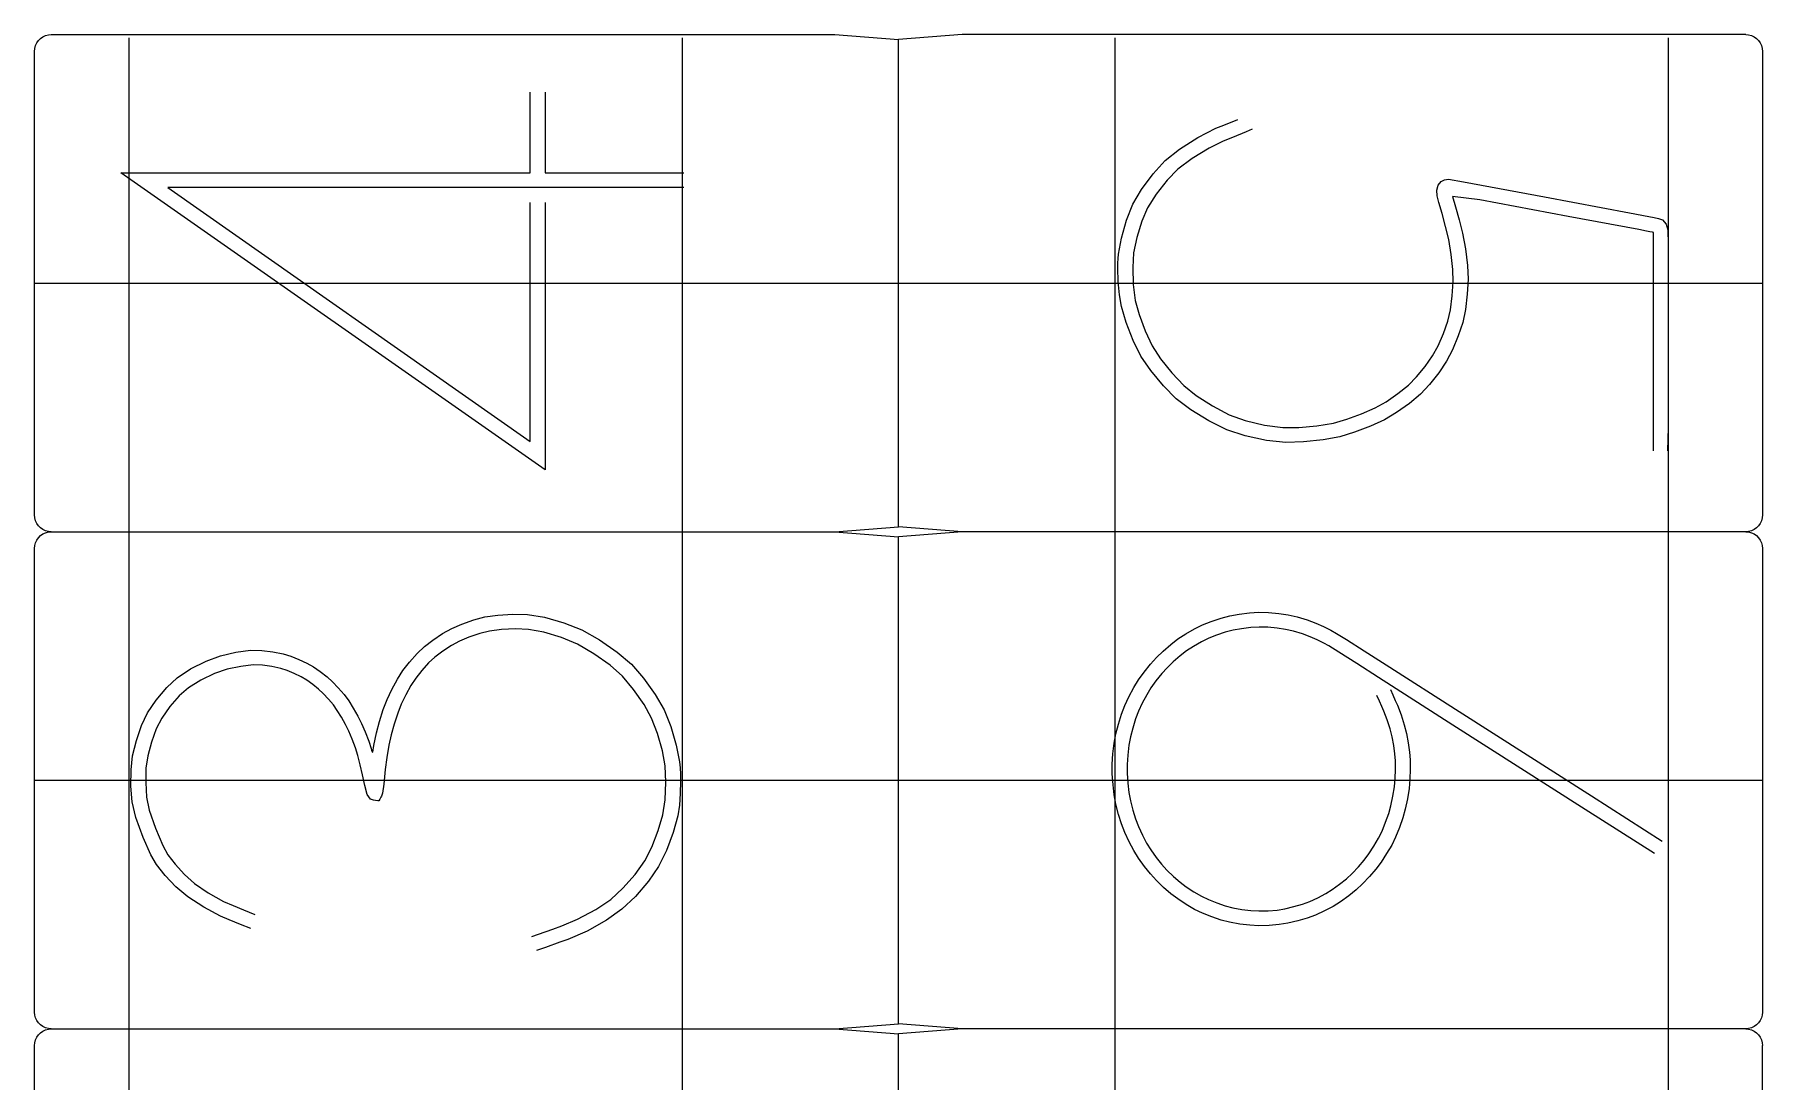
# Model space of a CAD drawing. Extents: x 0 to 206, y 0 to 297.
# Drawn here: x 0.1 to 206.3, y 171.8 to 296.7 of the extents above; entities that cross this region are included whole.
import ezdxf

# ---------------------------------------------------------------- set-up
doc = ezdxf.new("R2010")
doc.units = 0
for name, color, linetype in [('20', 30, 'CONTINUOUS'), ('46', 140, 'CONTINUOUS'), ('51', 53, 'CONTINUOUS')]:
    doc.layers.add(name, color=color, linetype=linetype)

msp = doc.modelspace()

# ---------------------------------------------------------------- linework, layer by layer
at = {"layer": '20'}
for p, q in [((0.0554, 294.6502), (0.0859, 295.0007)), ((0.0859, 295.0007), (0.1753, 295.336)), ((0.1753, 295.336), (0.3228, 295.6535)), ((0.3228, 295.6535), (0.5225, 295.9379)), ((0.5225, 295.9379), (0.7691, 296.1843)), ((0.7691, 296.1843), (1.0544, 296.3824)), ((1.0544, 296.3824), (1.3714, 296.5298)), ((1.3714, 296.5298), (1.7074, 296.6237)), ((1.7074, 296.6237), (2.0549, 296.6517)), ((2.0549, 296.6517), (95.5548, 296.6517)), ((95.5548, 296.6517), (103.1547, 296.0522)), ((110.7547, 296.6517), (103.1547, 296.0522)), ((103.1547, 237.9523), (103.1547, 296.0522)), ((204.2544, 296.6517), (110.7547, 296.6517)), ((204.2544, 296.6517), (204.6016, 296.6237)), ((204.6016, 296.6237), (204.9391, 296.5298)), ((204.9391, 296.5298), (205.2549, 296.3824)), ((205.2549, 296.3824), (205.5401, 296.1843)), ((205.5401, 296.1843), (205.787, 295.9379)), ((205.787, 295.9379), (205.9866, 295.6535)), ((205.9866, 295.6535), (206.1339, 295.336)), ((206.1339, 295.336), (206.2251, 295.0007)), ((206.2251, 295.0007), (206.2554, 294.6502)), ((0.0554, 239.3518), (0.0554, 294.6502)), ((206.2554, 294.6502), (206.2554, 239.3518)), ((0.0859, 239.0038), (0.0554, 239.3518)), ((206.2554, 239.3518), (206.2251, 239.0038)), ((0.1753, 238.6686), (0.0859, 239.0038)), ((0.3228, 238.3511), (0.1753, 238.6686)), ((0.5225, 238.064), (0.3228, 238.3511)), ((0.7691, 237.8227), (0.5225, 238.064)), ((1.0544, 237.6195), (0.7691, 237.8227)), ((1.3714, 237.4722), (1.0544, 237.6195)), ((1.0544, 237.0836), (1.3714, 237.2335)), ((1.7074, 237.3808), (1.3714, 237.4722)), ((1.3714, 237.2335), (1.7074, 237.3198)), ((2.0549, 237.3528), (1.7074, 237.3808)), ((1.7074, 237.3198), (2.0549, 237.3528)), ((2.0549, 237.3528), (95.5548, 237.3528)), ((95.5548, 237.3528), (103.1547, 237.9523)), ((95.5548, 237.3528), (103.1547, 236.7534)), ((110.7547, 237.3528), (103.1547, 237.9523)), ((110.7547, 237.3528), (103.1547, 236.7534)), ((204.2544, 237.3528), (110.7547, 237.3528)), ((204.6016, 237.3808), (204.2544, 237.3528)), ((204.2544, 237.3528), (204.6016, 237.3198)), ((204.9391, 237.4722), (204.6016, 237.3808)), ((204.6016, 237.3198), (204.9391, 237.2335)), ((205.2549, 237.6195), (204.9391, 237.4722)), ((204.9391, 237.2335), (205.2549, 237.0836)), ((205.5401, 237.8227), (205.2549, 237.6195)), ((205.787, 238.064), (205.5401, 237.8227)), ((205.9866, 238.3511), (205.787, 238.064)), ((206.1339, 238.6686), (205.9866, 238.3511)), ((206.2251, 239.0038), (206.1339, 238.6686)), ((0.0554, 235.3513), (0.0859, 235.6968)), ((0.0554, 180.0504), (0.0554, 235.3513)), ((0.0859, 235.6968), (0.1753, 236.0371)), ((0.1753, 236.0371), (0.3228, 236.3546)), ((0.3228, 236.3546), (0.5225, 236.6366)), ((0.5225, 236.6366), (0.7691, 236.8829)), ((0.7691, 236.8829), (1.0544, 237.0836)), ((103.1547, 178.6509), (103.1547, 236.7534)), ((205.2549, 237.0836), (205.5401, 236.8829)), ((205.5401, 236.8829), (205.787, 236.6366)), ((205.787, 236.6366), (205.9866, 236.3546)), ((205.9866, 236.3546), (206.1339, 236.0371)), ((206.1339, 236.0371), (206.2251, 235.6968)), ((206.2251, 235.6968), (206.2554, 235.3513)), ((206.2554, 235.3513), (206.2554, 180.0504)), ((0.0859, 179.705), (0.0554, 180.0504)), ((0.1753, 179.3672), (0.0859, 179.705)), ((206.2251, 179.705), (206.1339, 179.3672)), ((206.2554, 180.0504), (206.2251, 179.705)), ((0.3228, 179.0522), (0.1753, 179.3672)), ((0.5225, 178.7652), (0.3228, 179.0522)), ((0.3228, 177.0507), (0.5225, 177.3377)), ((0.7691, 178.5188), (0.5225, 178.7652)), ((0.5225, 177.3377), (0.7691, 177.5841)), ((1.0544, 178.3182), (0.7691, 178.5188)), ((0.7691, 177.5841), (1.0544, 177.7822)), ((1.3714, 178.1734), (1.0544, 178.3182)), ((1.0544, 177.7822), (1.3714, 177.9295)), ((1.7074, 178.0819), (1.3714, 178.1734)), ((1.3714, 177.9295), (1.7074, 178.021)), ((2.0549, 178.0515), (1.7074, 178.0819)), ((1.7074, 178.021), (2.0549, 178.0515)), ((2.0549, 178.0515), (95.5548, 178.0515)), ((95.5548, 178.0515), (103.1547, 178.6509)), ((95.5548, 178.0515), (103.1547, 177.452)), ((110.7547, 178.0515), (103.1547, 178.6509)), ((110.7547, 178.0515), (103.1547, 177.452)), ((103.1547, 119.3521), (103.1547, 177.452)), ((204.2544, 178.0515), (110.7547, 178.0515)), ((204.6016, 178.0819), (204.2544, 178.0515)), ((204.2544, 178.0515), (204.6016, 178.021)), ((204.9391, 178.1734), (204.6016, 178.0819)), ((204.6016, 178.021), (204.9391, 177.9295)), ((205.2549, 178.3182), (204.9391, 178.1734)), ((204.9391, 177.9295), (205.2549, 177.7822)), ((205.5401, 178.5188), (205.2549, 178.3182)), ((205.2549, 177.7822), (205.5401, 177.5841)), ((205.787, 178.7652), (205.5401, 178.5188)), ((205.5401, 177.5841), (205.787, 177.3377)), ((205.9866, 179.0522), (205.787, 178.7652)), ((205.787, 177.3377), (205.9866, 177.0507)), ((206.1339, 179.3672), (205.9866, 179.0522)), ((0.0554, 176.0499), (0.0859, 176.4005)), ((0.0554, 120.7516), (0.0554, 176.0499)), ((0.0859, 176.4005), (0.1753, 176.7357)), ((0.1753, 176.7357), (0.3228, 177.0507)), ((205.9866, 177.0507), (206.1339, 176.7357)), ((206.1339, 176.7357), (206.2251, 176.4005)), ((206.2251, 176.4005), (206.2554, 176.0499)), ((206.2554, 120.7516), (206.2554, 176.0499))]:
    msp.add_line(p, q, dxfattribs=at)
at = {"layer": '46'}
for p, q in [((59.2183, 280.1696), (59.2183, 289.7657)), ((60.9824, 289.7657), (60.9824, 280.1696)), ((138.8593, 284.3682), (141.0391, 285.4681)), ((141.0391, 285.4681), (141.9751, 285.8567)), ((141.9751, 285.8567), (143.6355, 286.5399)), ((144.6637, 285.054), (143.0099, 284.3733)), ((145.3634, 285.3538), (144.6637, 285.054)), ((134.9827, 281.6301), (136.6873, 282.9916)), ((136.6873, 282.9916), (138.8593, 284.3682)), ((140.2192, 283.1033), (138.1826, 281.879)), ((141.906, 283.9187), (140.2192, 283.1033)), ((143.0099, 284.3733), (141.906, 283.9187)), ((133.5288, 280.0375), (134.9827, 281.6301)), ((136.4917, 280.6167), (135.1979, 279.2882)), ((138.1826, 281.879), (136.4917, 280.6167)), ((60.9824, 244.7214), (10.3449, 280.1696)), ((10.3449, 280.1696), (59.2183, 280.1696)), ((77.5228, 278.4043), (15.941, 278.4043)), ((15.941, 278.4043), (59.2183, 248.1097)), ((60.9824, 280.1696), (77.5228, 280.1696)), ((132.1425, 278.1732), (133.5288, 280.0375)), ((135.1979, 279.2882), (133.9025, 277.622)), ((167.3888, 278.1122), (167.5719, 278.7015)), ((167.5719, 278.7015), (167.9151, 279.113)), ((167.9151, 279.113), (168.3273, 279.339)), ((168.3273, 279.339), (168.8023, 279.4102)), ((168.8023, 279.4102), (170.5816, 279.1003)), ((170.5816, 279.1003), (180.2653, 277.2867)), ((59.2183, 248.1097), (59.2183, 276.6035)), ((60.9824, 276.6035), (60.9824, 244.7214)), ((130.3746, 274.5308), (131.1201, 276.4231)), ((131.1201, 276.4231), (132.1425, 278.1732)), ((133.9025, 277.622), (132.8799, 275.9913)), ((167.4193, 277.4213), (167.3888, 278.1122)), ((167.6558, 276.6035), (167.4193, 277.4213)), ((168.0294, 275.3106), (167.6558, 276.6035)), ((172.515, 276.9438), (169.2808, 277.3197)), ((169.2808, 277.3197), (169.643, 276.0878)), ((183.0667, 274.9702), (172.515, 276.9438)), ((180.2653, 277.2867), (190.3811, 275.3919)), ((129.7612, 272.3794), (130.3746, 274.5308)), ((132.1907, 274.3911), (131.5956, 272.4582)), ((132.8799, 275.9913), (132.1907, 274.3911)), ((168.4472, 273.7663), (168.0294, 275.3106)), ((169.643, 276.0878), (170.0637, 274.5537)), ((170.0637, 274.5537), (170.4642, 272.9713)), ((191.4962, 273.3878), (183.0667, 274.9702)), ((190.3811, 275.3919), (192.6923, 274.9575)), ((192.6923, 274.9575), (193.3166, 274.8356)), ((193.3166, 274.8356), (193.8691, 274.7162)), ((193.8691, 274.7162), (194.3418, 274.5359)), ((194.3418, 274.5359), (194.7756, 274.0304)), ((129.4128, 270.449), (129.7612, 272.3794)), ((131.5956, 272.4582), (131.2111, 270.6116)), ((168.8203, 272.227), (168.4472, 273.7663)), ((169.1277, 270.4211), (168.8203, 272.227)), ((170.4642, 272.9713), (170.8132, 271.084)), ((192.4248, 273.2151), (191.4962, 273.3878)), ((192.8193, 273.1389), (192.4248, 273.2151)), ((193.151, 273.0678), (192.8193, 273.1389)), ((193.2434, 273.0246), (193.151, 273.0678)), ((193.245, 272.9865), (193.2434, 273.0246)), ((193.2463, 272.9433), (193.245, 272.9865)), ((193.2463, 246.9972), (193.2463, 272.9433)), ((194.7756, 274.0304), (194.9798, 273.3523)), ((194.9798, 273.3523), (195.0103, 271.6606)), ((129.3713, 269.936), (129.4128, 270.449)), ((131.2111, 270.6116), (131.1006, 268.8844)), ((169.3248, 268.6253), (169.1277, 270.4211)), ((170.8132, 271.084), (171.0543, 269.1206)), ((195.0103, 271.6606), (195.0103, 249.8014)), ((129.3383, 268.7853), (129.3467, 269.3772)), ((129.3879, 267.1877), (129.3383, 268.7853)), ((129.3467, 269.3772), (129.3713, 269.936)), ((131.1006, 268.8844), (131.1793, 266.8524)), ((169.3593, 267.147), (169.3248, 268.6253)), ((171.0543, 269.1206), (171.13, 267.4595)), ((129.5339, 265.6103), (129.3879, 267.1877)), ((131.1793, 266.8524), (131.4163, 264.9499)), ((169.241, 265.4757), (169.3593, 267.147)), ((171.13, 267.4595), (171.0352, 265.684)), ((129.7625, 264.221), (129.5339, 265.6103)), ((130.3236, 262.2906), (129.7625, 264.221)), ((131.4163, 264.9499), (131.8616, 263.2456)), ((169.0134, 263.8222), (169.241, 265.4757)), ((171.0352, 265.684), (170.8061, 263.845)), ((131.1575, 260.1671), (130.3236, 262.2906)), ((131.8616, 263.2456), (132.589, 261.3)), ((168.177, 260.9825), (168.6966, 262.4709)), ((168.6966, 262.4709), (169.0134, 263.8222)), ((170.4838, 262.3083), (169.9575, 260.7031)), ((170.8061, 263.845), (170.4838, 262.3083)), ((132.0861, 258.3028), (131.1575, 260.1671)), ((132.589, 261.3), (133.4326, 259.5093)), ((167.5458, 259.5093), (168.177, 260.9825)), ((169.9575, 260.7031), (169.2752, 259.047)), ((133.2532, 256.5883), (132.0861, 258.3028)), ((133.4326, 259.5093), (134.4094, 257.9853)), ((134.4094, 257.9853), (135.76, 256.3038)), ((165.9969, 257.0582), (166.8953, 258.3332)), ((166.8953, 258.3332), (167.5458, 259.5093)), ((169.2752, 259.047), (168.5669, 257.683)), ((134.7663, 254.7645), (133.2532, 256.5883)), ((135.76, 256.3038), (137.189, 254.8001)), ((164.003, 254.8433), (164.9773, 255.8212)), ((164.9773, 255.8212), (165.9969, 257.0582)), ((167.6326, 256.3038), (166.515, 254.8992)), ((168.5669, 257.683), (167.6326, 256.3038)), ((136.3055, 253.2177), (134.7663, 254.7645)), ((137.189, 254.8001), (138.6746, 253.6012)), ((161.3377, 252.857), (162.7378, 253.8273)), ((162.7378, 253.8273), (164.003, 254.8433)), ((165.4358, 253.7612), (164.1201, 252.664)), ((166.515, 254.8992), (165.4358, 253.7612)), ((138.0447, 251.8943), (136.3055, 253.2177)), ((140.2042, 250.5685), (138.0447, 251.8943)), ((138.6746, 253.6012), (140.6233, 252.3592)), ((140.6233, 252.3592), (142.6213, 251.3127)), ((158.4259, 251.4117), (160.0479, 252.1229)), ((160.0479, 252.1229), (161.3377, 252.857)), ((162.5933, 251.5692), (161.164, 250.7132)), ((164.1201, 252.664), (162.5933, 251.5692)), ((142.3289, 249.5118), (140.2042, 250.5685)), ((144.5285, 248.7778), (142.3289, 249.5118)), ((142.6213, 251.3127), (144.5339, 250.6066)), ((144.5339, 250.6066), (146.8145, 250.0706)), ((146.8145, 250.0706), (149.0028, 249.776)), ((149.0028, 249.776), (150.924, 249.7988)), ((150.924, 249.7988), (153.0833, 249.9995)), ((153.0833, 249.9995), (155.0553, 250.3195)), ((155.0553, 250.3195), (156.6537, 250.764)), ((156.6537, 250.764), (158.4259, 251.4117)), ((159.4978, 249.9436), (157.5907, 249.2172)), ((161.164, 250.7132), (159.4978, 249.9436)), ((195.0103, 249.8014), (194.9331, 246.9972)), ((147.0531, 248.2367), (144.5285, 248.7778)), ((149.3736, 247.9954), (147.0531, 248.2367)), ((151.5039, 248.0666), (149.3736, 247.9954)), ((153.815, 248.3155), (151.5039, 248.0666)), ((155.8326, 248.6863), (153.815, 248.3155)), ((157.5907, 249.2172), (155.8326, 248.6863)), ((51.0634, 226.3343), (52.4812, 226.8296)), ((52.4812, 226.8296), (53.7975, 227.1852)), ((53.7975, 227.1852), (55.3286, 227.4087)), ((55.3286, 227.4087), (57.1447, 227.518)), ((57.1447, 227.518), (58.8963, 227.4875)), ((58.8963, 227.4875), (60.8973, 227.1573)), ((60.8973, 227.1573), (63.1985, 226.4969)), ((140.48, 226.6594), (141.6431, 227.0481)), ((141.6431, 227.0481), (142.6891, 227.3275)), ((142.6891, 227.3275), (143.8082, 227.5281)), ((143.8082, 227.5281), (145.0523, 227.6754)), ((145.0523, 227.6754), (146.1618, 227.7389)), ((146.1618, 227.7389), (147.3093, 227.7085)), ((147.3093, 227.7085), (148.5608, 227.6018)), ((148.5608, 227.6018), (149.6507, 227.4392)), ((149.6507, 227.4392), (150.7437, 227.1827)), ((150.7437, 227.1827), (151.9235, 226.8296)), ((151.9235, 226.8296), (152.943, 226.4588)), ((47.5798, 224.4293), (48.7416, 225.1989)), ((48.7416, 225.1989), (49.8328, 225.8136)), ((49.8328, 225.8136), (51.0634, 226.3343)), ((51.893, 224.7646), (50.7477, 224.2972)), ((53.1787, 225.1989), (51.893, 224.7646)), ((54.3362, 225.4961), (53.1787, 225.1989)), ((55.7705, 225.6765), (54.3362, 225.4961)), ((57.4411, 225.7577), (55.7705, 225.6765)), ((58.9925, 225.7069), (57.4411, 225.7577)), ((60.849, 225.3513), (58.9925, 225.7069)), ((62.9519, 224.7163), (60.849, 225.3513)), ((63.1985, 226.4969), (65.3509, 225.6409)), ((65.3509, 225.6409), (67.4594, 224.4623)), ((136.4988, 224.5614), (137.4346, 225.1685)), ((137.4346, 225.1685), (138.4889, 225.7704)), ((138.4889, 225.7704), (139.4412, 226.2429)), ((139.4412, 226.2429), (140.48, 226.6594)), ((141.1082, 225.0084), (140.1755, 224.6427)), ((142.1585, 225.3615), (141.1082, 225.0084)), ((143.0889, 225.6079), (142.1585, 225.3615)), ((144.0932, 225.7857), (143.0889, 225.6079)), ((145.2149, 225.9178), (144.0932, 225.7857)), ((146.2032, 225.9762), (145.2149, 225.9178)), ((147.2339, 225.9482), (146.2032, 225.9762)), ((148.3612, 225.8492), (147.2339, 225.9482)), ((149.3312, 225.7069), (148.3612, 225.8492)), ((150.3109, 225.4707), (149.3312, 225.7069)), ((151.3749, 225.1532), (150.3109, 225.4707)), ((152.2814, 224.8256), (151.3749, 225.1532)), ((153.1127, 224.4547), (152.2814, 224.8256)), ((152.943, 226.4588), (153.8704, 226.0498)), ((153.8704, 226.0498), (154.7607, 225.613)), ((154.7607, 225.613), (155.4386, 225.2269)), ((155.4386, 225.2269), (156.6017, 224.4903)), ((22.2611, 222.5599), (24.0871, 222.9841)), ((24.0871, 222.9841), (25.8412, 223.2127)), ((25.8412, 223.2127), (27.1971, 223.2025)), ((27.1971, 223.2025), (28.48, 223.0374)), ((28.48, 223.0374), (29.7091, 222.791)), ((29.7091, 222.791), (30.656, 222.5015)), ((44.7932, 221.7903), (45.7055, 222.8113)), ((45.7055, 222.8113), (46.5737, 223.647)), ((46.5737, 223.647), (47.5798, 224.4293)), ((48.7619, 223.1034), (47.8389, 222.4075)), ((49.8028, 223.7816), (48.7619, 223.1034)), ((50.7477, 224.2972), (49.8028, 223.7816)), ((64.8492, 223.9213), (62.9519, 224.7163)), ((66.8114, 222.7859), (64.8492, 223.9213)), ((68.7436, 221.4169), (66.8114, 222.7859)), ((67.4594, 224.4623), (69.5881, 222.9942)), ((69.5881, 222.9942), (71.2833, 221.5439)), ((133.9304, 222.3491), (134.7391, 223.1238)), ((134.7391, 223.1238), (135.6584, 223.9162)), ((135.6584, 223.9162), (136.4988, 224.5614)), ((137.5283, 223.1288), (136.7772, 222.5523)), ((138.3728, 223.6724), (137.5283, 223.1288)), ((139.3254, 224.2185), (138.3728, 223.6724)), ((140.1755, 224.6427), (139.3254, 224.2185)), ((153.9146, 224.0636), (153.1127, 224.4547)), ((154.5072, 223.7308), (153.9146, 224.0636)), ((155.6855, 222.979), (154.5072, 223.7308)), ((157.8336, 221.615), (155.6855, 222.979)), ((156.6017, 224.4903), (158.7419, 223.1288)), ((158.7419, 223.1288), (161.3654, 221.455)), ((17.0701, 219.9157), (18.6809, 220.9825)), ((18.6809, 220.9825), (20.5191, 221.9249)), ((20.5191, 221.9249), (22.2611, 222.5599)), ((23.0452, 220.9495), (21.5417, 220.4441)), ((24.6657, 221.295), (23.0452, 220.9495)), ((26.1485, 221.4677), (24.6657, 221.295)), ((27.2496, 221.4245), (26.1485, 221.4677)), ((28.3863, 221.2619), (27.2496, 221.4245)), ((29.4284, 221.041), (28.3863, 221.2619)), ((30.2026, 220.7895), (29.4284, 221.041)), ((31.0462, 220.4263), (30.2026, 220.7895)), ((30.656, 222.5015), (31.593, 222.1154)), ((31.593, 222.1154), (32.5427, 221.6607)), ((32.5427, 221.6607), (33.3309, 221.2162)), ((33.3309, 221.2162), (34.1384, 220.6625)), ((34.1384, 220.6625), (34.9557, 220.03)), ((43.3631, 219.7557), (44.0119, 220.7819)), ((44.0119, 220.7819), (44.7932, 221.7903)), ((46.2636, 220.7971), (45.5402, 219.8853)), ((47.085, 221.6988), (46.2636, 220.7971)), ((47.8389, 222.4075), (47.085, 221.6988)), ((70.214, 220.1164), (68.7436, 221.4169)), ((71.2833, 221.5439), (72.7332, 219.8827)), ((132.46, 220.599), (133.222, 221.554)), ((133.222, 221.554), (133.9304, 222.3491)), ((135.209, 221.1349), (134.5738, 220.4237)), ((135.9423, 221.8334), (135.209, 221.1349)), ((136.7772, 222.5523), (135.9423, 221.8334)), ((160.4244, 219.964), (157.8336, 221.615)), ((161.3654, 221.455), (170.0474, 215.9203)), ((14.5813, 217.2792), (15.8215, 218.7575)), ((15.8215, 218.7575), (17.0701, 219.9157)), ((18.4178, 218.7194), (17.3124, 217.7669)), ((19.9088, 219.649), (18.4178, 218.7194)), ((21.5417, 220.4441), (19.9088, 219.649)), ((31.8689, 220.025), (31.0462, 220.4263)), ((32.529, 219.6363), (31.8689, 220.025)), ((33.2496, 219.1233), (32.529, 219.6363)), ((33.9524, 218.5695), (33.2496, 219.1233)), ((34.9557, 220.03), (35.6281, 219.4357)), ((35.6281, 219.4357), (36.306, 218.7219)), ((36.306, 218.7219), (36.9867, 217.9218)), ((42.685, 218.5187), (43.3631, 219.7557)), ((44.9616, 218.9963), (44.3428, 217.8837)), ((45.5402, 219.8853), (44.9616, 218.9963)), ((71.5437, 218.534), (70.214, 220.1164)), ((72.7332, 219.8827), (74.1332, 217.9295)), ((130.6586, 217.6628), (131.2418, 218.76)), ((131.2418, 218.76), (131.7986, 219.677)), ((131.7986, 219.677), (132.46, 220.599)), ((133.2771, 218.7143), (132.7767, 217.8939)), ((133.8791, 219.5551), (133.2771, 218.7143)), ((134.5738, 220.4237), (133.8791, 219.5551)), ((169.3154, 214.2947), (160.4244, 219.964)), ((13.5477, 215.7451), (14.5813, 217.2792)), ((17.3124, 217.7669), (16.206, 216.4918)), ((34.5133, 218.0565), (33.9524, 218.5695)), ((35.1221, 217.3961), (34.5133, 218.0565)), ((35.7149, 216.6874), (35.1221, 217.3961)), ((36.1833, 216.0372), (35.7149, 216.6874)), ((36.9867, 217.9218), (37.5422, 217.1802)), ((37.5422, 217.1802), (38.0906, 216.3166)), ((41.6679, 216.1362), (42.1185, 217.3224)), ((42.1185, 217.3224), (42.685, 218.5187)), ((43.8041, 216.7738), (43.3893, 215.7171)), ((44.3428, 217.8837), (43.8041, 216.7738)), ((72.8007, 216.7407), (71.5437, 218.534)), ((73.6991, 215.1126), (72.8007, 216.7407)), ((74.1332, 217.9295), (75.1876, 216.093)), ((129.781, 215.5977), (130.1669, 216.6163)), ((130.1669, 216.6163), (130.6586, 217.6628)), ((132.2449, 216.8957), (131.797, 215.9432)), ((132.7767, 217.8939), (132.2449, 216.8957)), ((160.5443, 217.1522), (160.2494, 217.7974)), ((160.8407, 216.4994), (160.5443, 217.1522)), ((161.8521, 218.534), (162.1442, 217.8939)), ((162.1442, 217.8939), (162.4432, 217.236)), ((162.4432, 217.236), (162.6954, 216.6595)), ((162.6954, 216.6595), (163.1267, 215.5114)), ((12.827, 214.2414), (13.5477, 215.7451)), ((15.2372, 215.1304), (14.5757, 213.8528)), ((16.206, 216.4918), (15.2372, 215.1304)), ((36.6878, 215.2269), (36.1833, 216.0372)), ((37.1744, 214.3557), (36.6878, 215.2269)), ((38.0906, 216.3166), (38.6418, 215.3539)), ((38.6418, 215.3539), (39.0815, 214.4776)), ((39.0815, 214.4776), (39.5072, 213.4718)), ((40.8452, 213.36), (41.2133, 214.7138)), ((41.2133, 214.7138), (41.6679, 216.1362)), ((43.3893, 215.7171), (42.9621, 214.409)), ((74.4047, 213.266), (73.6991, 215.1126)), ((75.1876, 216.093), (75.9699, 214.1372)), ((129.4006, 214.3862), (129.781, 215.5977)), ((131.4486, 215.0262), (131.1011, 213.9213)), ((131.797, 215.9432), (131.4486, 215.0262)), ((161.0761, 215.961), (160.8407, 216.4994)), ((161.4676, 214.9119), (161.0761, 215.961)), ((161.8135, 213.8375), (161.4676, 214.9119)), ((163.1267, 215.5114), (163.5072, 214.3303)), ((170.0474, 215.9203), (185.8366, 205.8568)), ((11.759, 210.632), (12.2028, 212.4354)), ((12.2028, 212.4354), (12.827, 214.2414)), ((14.5757, 213.8528), (13.997, 212.2653)), ((37.5547, 213.5708), (37.1744, 214.3557)), ((37.9542, 212.6056), (37.5547, 213.5708)), ((38.336, 211.5718), (37.9542, 212.6056)), ((39.5072, 213.4718), (39.9288, 212.3592)), ((40.5448, 211.8614), (40.6855, 212.6183)), ((40.6855, 212.6183), (40.8452, 213.36)), ((42.6022, 213.1162), (42.3446, 211.9071)), ((42.9621, 214.409), (42.6022, 213.1162)), ((74.9861, 211.2188), (74.4047, 213.266)), ((75.9699, 214.1372), (76.6328, 211.9071)), ((128.9032, 212.1357), (129.1016, 213.2355)), ((129.1016, 213.2355), (129.4006, 214.3862)), ((130.827, 212.8723), (130.6492, 211.8817)), ((131.1011, 213.9213), (130.827, 212.8723)), ((162.0492, 212.9003), (161.8135, 213.8375)), ((162.2504, 211.8563), (162.0492, 212.9003)), ((163.5072, 214.3303), (163.769, 213.2965)), ((163.769, 213.2965), (163.988, 212.1535)), ((185.1007, 204.2338), (169.3154, 214.2947)), ((11.573, 208.9633), (11.759, 210.632)), ((13.5574, 210.6219), (13.3507, 209.1665)), ((13.997, 212.2653), (13.5574, 210.6219)), ((38.6281, 210.6549), (38.336, 211.5718)), ((38.9245, 209.5322), (38.6281, 210.6549)), ((39.9288, 212.3592), (40.2194, 211.4906)), ((40.2194, 211.4906), (40.2778, 211.295)), ((40.2778, 211.295), (40.338, 211.0892)), ((40.338, 211.0892), (40.4099, 211.0461)), ((40.4099, 211.0461), (40.5448, 211.8614)), ((42.1005, 210.4314), (41.9133, 208.981)), ((42.3446, 211.9071), (42.1005, 210.4314)), ((75.31, 209.423), (74.9861, 211.2188)), ((76.6328, 211.9071), (77.0311, 209.8929)), ((128.6647, 209.616), (128.7488, 210.8403)), ((128.7488, 210.8403), (128.9032, 212.1357)), ((130.506, 210.6955), (130.4272, 209.5779)), ((130.6492, 211.8817), (130.506, 210.6955)), ((162.3992, 210.8454), (162.2504, 211.8563)), ((162.4637, 210.025), (162.3992, 210.8454)), ((163.988, 212.1535), (164.1521, 211.041)), ((164.1521, 211.041), (164.2252, 210.1291)), ((11.5633, 207.01), (11.573, 208.9633)), ((13.3507, 209.1665), (13.3148, 207.4342)), ((39.2029, 208.3359), (38.9245, 209.5322)), ((39.4508, 207.0938), (39.2029, 208.3359)), ((41.9133, 208.981), (41.734, 207.2208)), ((75.39, 207.4799), (75.31, 209.423)), ((77.0311, 209.8929), (77.0999, 209.1944)), ((77.0999, 209.1944), (77.1401, 208.4222)), ((77.1401, 208.4222), (77.154, 207.5993)), ((128.6703, 208.4781), (128.6647, 209.616)), ((128.7544, 207.1675), (128.6703, 208.4781)), ((130.4272, 209.5779), (130.4343, 208.5518)), ((130.4343, 208.5518), (130.5098, 207.3529)), ((162.4282, 207.9168), (162.4693, 209.0064)), ((162.4693, 209.0064), (162.4637, 210.025)), ((164.2334, 209.0166), (164.1892, 207.8253)), ((164.2252, 210.1291), (164.2334, 209.0166)), ((11.7136, 205.1202), (11.5633, 207.01)), ((13.3148, 207.4342), (13.4223, 205.6841)), ((39.7485, 206.0042), (39.4508, 207.0938)), ((41.734, 207.2208), (41.5727, 206.1693)), ((75.2947, 205.3742), (75.39, 207.4799)), ((77.154, 207.5993), (77.1152, 206.1362)), ((128.8948, 205.9584), (128.7544, 207.1675)), ((130.5098, 207.3529), (130.6353, 206.248)), ((130.6353, 206.248), (130.8255, 205.2625)), ((162.1579, 205.801), (162.3385, 206.9313)), ((162.3385, 206.9313), (162.4282, 207.9168)), ((164.0914, 206.7382), (163.8955, 205.5012)), ((164.1892, 207.8253), (164.0914, 206.7382)), ((12.1421, 203.2787), (11.7136, 205.1202)), ((13.4223, 205.6841), (13.7227, 204.1322)), ((40.1356, 205.4606), (39.7485, 206.0042)), ((40.5173, 205.3209), (40.1356, 205.4606)), ((40.7558, 205.2853), (40.5173, 205.3209)), ((41.0355, 205.2396), (40.7558, 205.2853)), ((41.1224, 205.2472), (41.0355, 205.2396)), ((41.2422, 205.4428), (41.1224, 205.2472)), ((41.3855, 205.6841), (41.2422, 205.4428)), ((41.4543, 205.801), (41.3855, 205.6841)), ((41.5727, 206.1693), (41.4543, 205.801)), ((75.0372, 203.5734), (75.2947, 205.3742)), ((77.0021, 204.7215), (76.8192, 203.4743)), ((77.1152, 206.1362), (77.0021, 204.7215)), ((129.1072, 204.8688), (128.8948, 205.9584)), ((129.4211, 203.6293), (129.1072, 204.8688)), ((130.8255, 205.2625), (131.112, 204.1322)), ((161.6619, 203.7334), (161.9222, 204.6681)), ((161.9222, 204.6681), (162.1579, 205.801)), ((163.638, 204.2592), (163.3499, 203.2178)), ((163.8955, 205.5012), (163.638, 204.2592)), ((193.3583, 198.9658), (185.1007, 204.2338)), ((185.8366, 205.8568), (194.3062, 200.4543)), ((13.0282, 200.8759), (12.1421, 203.2787)), ((13.7227, 204.1322), (14.4862, 201.9833)), ((74.4944, 201.7116), (75.0372, 203.5734)), ((76.8192, 203.4743), (76.2815, 201.4931)), ((129.7729, 202.4939), (129.4211, 203.6293)), ((130.1697, 201.488), (129.7729, 202.4939)), ((131.112, 204.1322), (131.4305, 203.0933)), ((131.4305, 203.0933), (131.7871, 202.1916)), ((131.7871, 202.1916), (132.2626, 201.1604)), ((160.86, 201.643), (161.2882, 202.6895)), ((161.2882, 202.6895), (161.6619, 203.7334)), ((163.3499, 203.2178), (162.9408, 202.0722)), ((13.9198, 198.8287), (13.0282, 200.8759)), ((14.4862, 201.9833), (15.3488, 199.9361)), ((73.7182, 199.7354), (74.4944, 201.7116)), ((76.2815, 201.4931), (75.4604, 199.3189)), ((130.6932, 200.3603), (130.1697, 201.488)), ((131.2347, 199.3265), (130.6932, 200.3603)), ((132.2626, 201.1604), (132.7562, 200.218)), ((132.7562, 200.218), (133.2591, 199.4154)), ((159.8978, 199.8599), (160.4437, 200.7972)), ((160.4437, 200.7972), (160.86, 201.643)), ((162.4709, 200.9292), (162.0091, 199.9818)), ((162.9408, 202.0722), (162.4709, 200.9292)), ((14.6047, 197.6603), (13.9198, 198.8287)), ((15.3488, 199.9361), (15.9469, 198.8185)), ((15.9469, 198.8185), (16.8232, 197.6907)), ((71.7105, 196.4792), (72.8736, 198.0921)), ((72.8736, 198.0921), (73.7182, 199.7354)), ((75.4604, 199.3189), (74.5315, 197.4291)), ((131.797, 198.4299), (131.2347, 199.3265)), ((132.5054, 197.4317), (131.797, 198.4299)), ((133.2591, 199.4154), (133.904, 198.5086)), ((133.904, 198.5086), (134.5502, 197.6831)), ((158.0472, 197.3758), (158.7434, 198.1835)), ((158.7434, 198.1835), (159.2986, 198.9303)), ((159.2986, 198.9303), (159.8978, 199.8599)), ((161.4109, 198.9531), (160.751, 197.932)), ((162.0091, 199.9818), (161.4109, 198.9531)), ((15.6603, 196.3395), (14.6047, 197.6603)), ((16.9337, 194.9933), (15.6603, 196.3395)), ((16.8232, 197.6907), (17.9423, 196.4792)), ((17.9423, 196.4792), (19.1453, 195.4047)), ((70.2498, 194.8205), (71.7105, 196.4792)), ((74.5315, 197.4291), (73.3298, 195.6867)), ((133.2177, 196.5249), (132.5054, 197.4317)), ((133.9246, 195.7603), (133.2177, 196.5249)), ((134.5502, 197.6831), (135.1826, 196.9948)), ((135.1826, 196.9948), (135.971, 196.2328)), ((135.971, 196.2328), (136.7526, 195.5495)), ((155.7983, 195.3006), (156.6225, 195.961)), ((156.6225, 195.961), (157.2961, 196.5858)), ((157.2961, 196.5858), (158.0472, 197.3758)), ((159.3687, 196.2074), (158.542, 195.3336)), ((160.1335, 197.0964), (159.3687, 196.2074)), ((160.751, 197.932), (160.1335, 197.0964)), ((18.3558, 193.7918), (16.9337, 194.9933)), ((19.1453, 195.4047), (20.7919, 194.2821)), ((20.7919, 194.2821), (22.6192, 193.2635)), ((68.8124, 193.4947), (70.2498, 194.8205)), ((71.7603, 193.8503), (70.1533, 192.311)), ((73.3298, 195.6867), (71.7603, 193.8503)), ((134.7942, 194.9171), (133.9246, 195.7603)), ((135.6568, 194.1652), (134.7942, 194.9171)), ((136.4879, 193.5455), (135.6568, 194.1652)), ((136.7526, 195.5495), (137.4922, 194.9933)), ((137.4922, 194.9933), (138.4046, 194.3989)), ((138.4046, 194.3989), (139.3002, 193.8757)), ((139.3002, 193.8757), (140.1316, 193.4743)), ((153.2118, 193.7004), (154.1419, 194.1855)), ((154.1419, 194.1855), (154.9192, 194.6707)), ((154.9192, 194.6707), (155.7983, 195.3006)), ((156.8801, 193.9087), (155.9072, 193.2102)), ((157.7884, 194.6351), (156.8801, 193.9087)), ((158.542, 195.3336), (157.7884, 194.6351)), ((20.2408, 192.5549), (18.3558, 193.7918)), ((22.2377, 191.4906), (20.2408, 192.5549)), ((22.6192, 193.2635), (23.7604, 192.7555)), ((23.7604, 192.7555), (25.0033, 192.2577)), ((25.0033, 192.2577), (26.3606, 191.7116)), ((64.8604, 191.135), (67.0212, 192.2932)), ((67.0212, 192.2932), (68.8124, 193.4947)), ((70.1533, 192.311), (68.2986, 191.008)), ((137.4966, 192.8876), (136.4879, 193.5455)), ((138.4889, 192.3085), (137.4966, 192.8876)), ((139.4244, 191.8614), (138.4889, 192.3085)), ((140.5489, 191.4068), (139.4244, 191.8614)), ((140.1316, 193.4743), (141.1458, 193.0679)), ((141.1458, 193.0679), (142.1348, 192.7301)), ((142.1348, 192.7301), (143.0391, 192.4964)), ((143.0391, 192.4964), (144.1333, 192.2983)), ((144.1333, 192.2983), (145.1971, 192.1612)), ((145.1971, 192.1612), (146.1491, 192.118)), ((146.1491, 192.118), (147.271, 192.1485)), ((147.271, 192.1485), (148.3431, 192.2297)), ((148.3431, 192.2297), (149.272, 192.3796)), ((149.272, 192.3796), (150.3469, 192.6311)), ((150.3469, 192.6311), (151.3624, 192.9206)), ((151.3624, 192.9206), (152.2237, 193.2483)), ((152.2237, 193.2483), (153.2118, 193.7004)), ((154.0055, 192.1256), (152.9113, 191.6227)), ((155.0363, 192.6666), (154.0055, 192.1256)), ((155.9072, 193.2102), (155.0363, 192.6666)), ((23.2753, 191.0512), (22.2377, 191.4906)), ((24.6479, 190.4975), (23.2753, 191.0512)), ((25.8674, 190.0098), (24.6479, 190.4975)), ((60.1792, 189.3545), (61.91, 189.9615)), ((61.91, 189.9615), (62.9902, 190.3451)), ((62.9902, 190.3451), (64.8604, 191.135)), ((65.9864, 189.7228), (63.7057, 188.7271)), ((68.2986, 191.008), (65.9864, 189.7228)), ((141.6497, 191.0334), (140.5489, 191.4068)), ((142.6682, 190.7743), (141.6497, 191.0334)), ((143.8839, 190.5533), (142.6682, 190.7743)), ((145.066, 190.4035), (143.8839, 190.5533)), ((146.1381, 190.3552), (145.066, 190.4035)), ((147.3838, 190.3882), (146.1381, 190.3552)), ((148.5745, 190.4822), (147.3838, 190.3882)), ((149.619, 190.6524), (148.5745, 190.4822)), ((150.8125, 190.9267), (149.619, 190.6524)), ((151.9426, 191.2544), (150.8125, 190.9267)), ((152.9113, 191.6227), (151.9426, 191.2544)), ((59.3814, 189.0674), (60.1792, 189.3545)), ((61.0116, 187.7771), (59.9712, 187.4114)), ((62.7451, 188.3867), (61.0116, 187.7771)), ((63.7057, 188.7271), (62.7451, 188.3867))]:
    msp.add_line(p, q, dxfattribs=at)
at = {"layer": '51'}
for p, q in [((11.303, 296.2631), (11.303, 0)), ((77.343, 296.2631), (77.343, 0)), ((128.9665, 296.2631), (128.9665, 0)), ((195.0077, 296.2631), (195.0077, 0)), ((0.0554, 267.0023), (206.2554, 267.0023)), ((0.0554, 207.7022), (206.2554, 207.7022))]:
    msp.add_line(p, q, dxfattribs=at)

doc.saveas('drawing.dxf')
